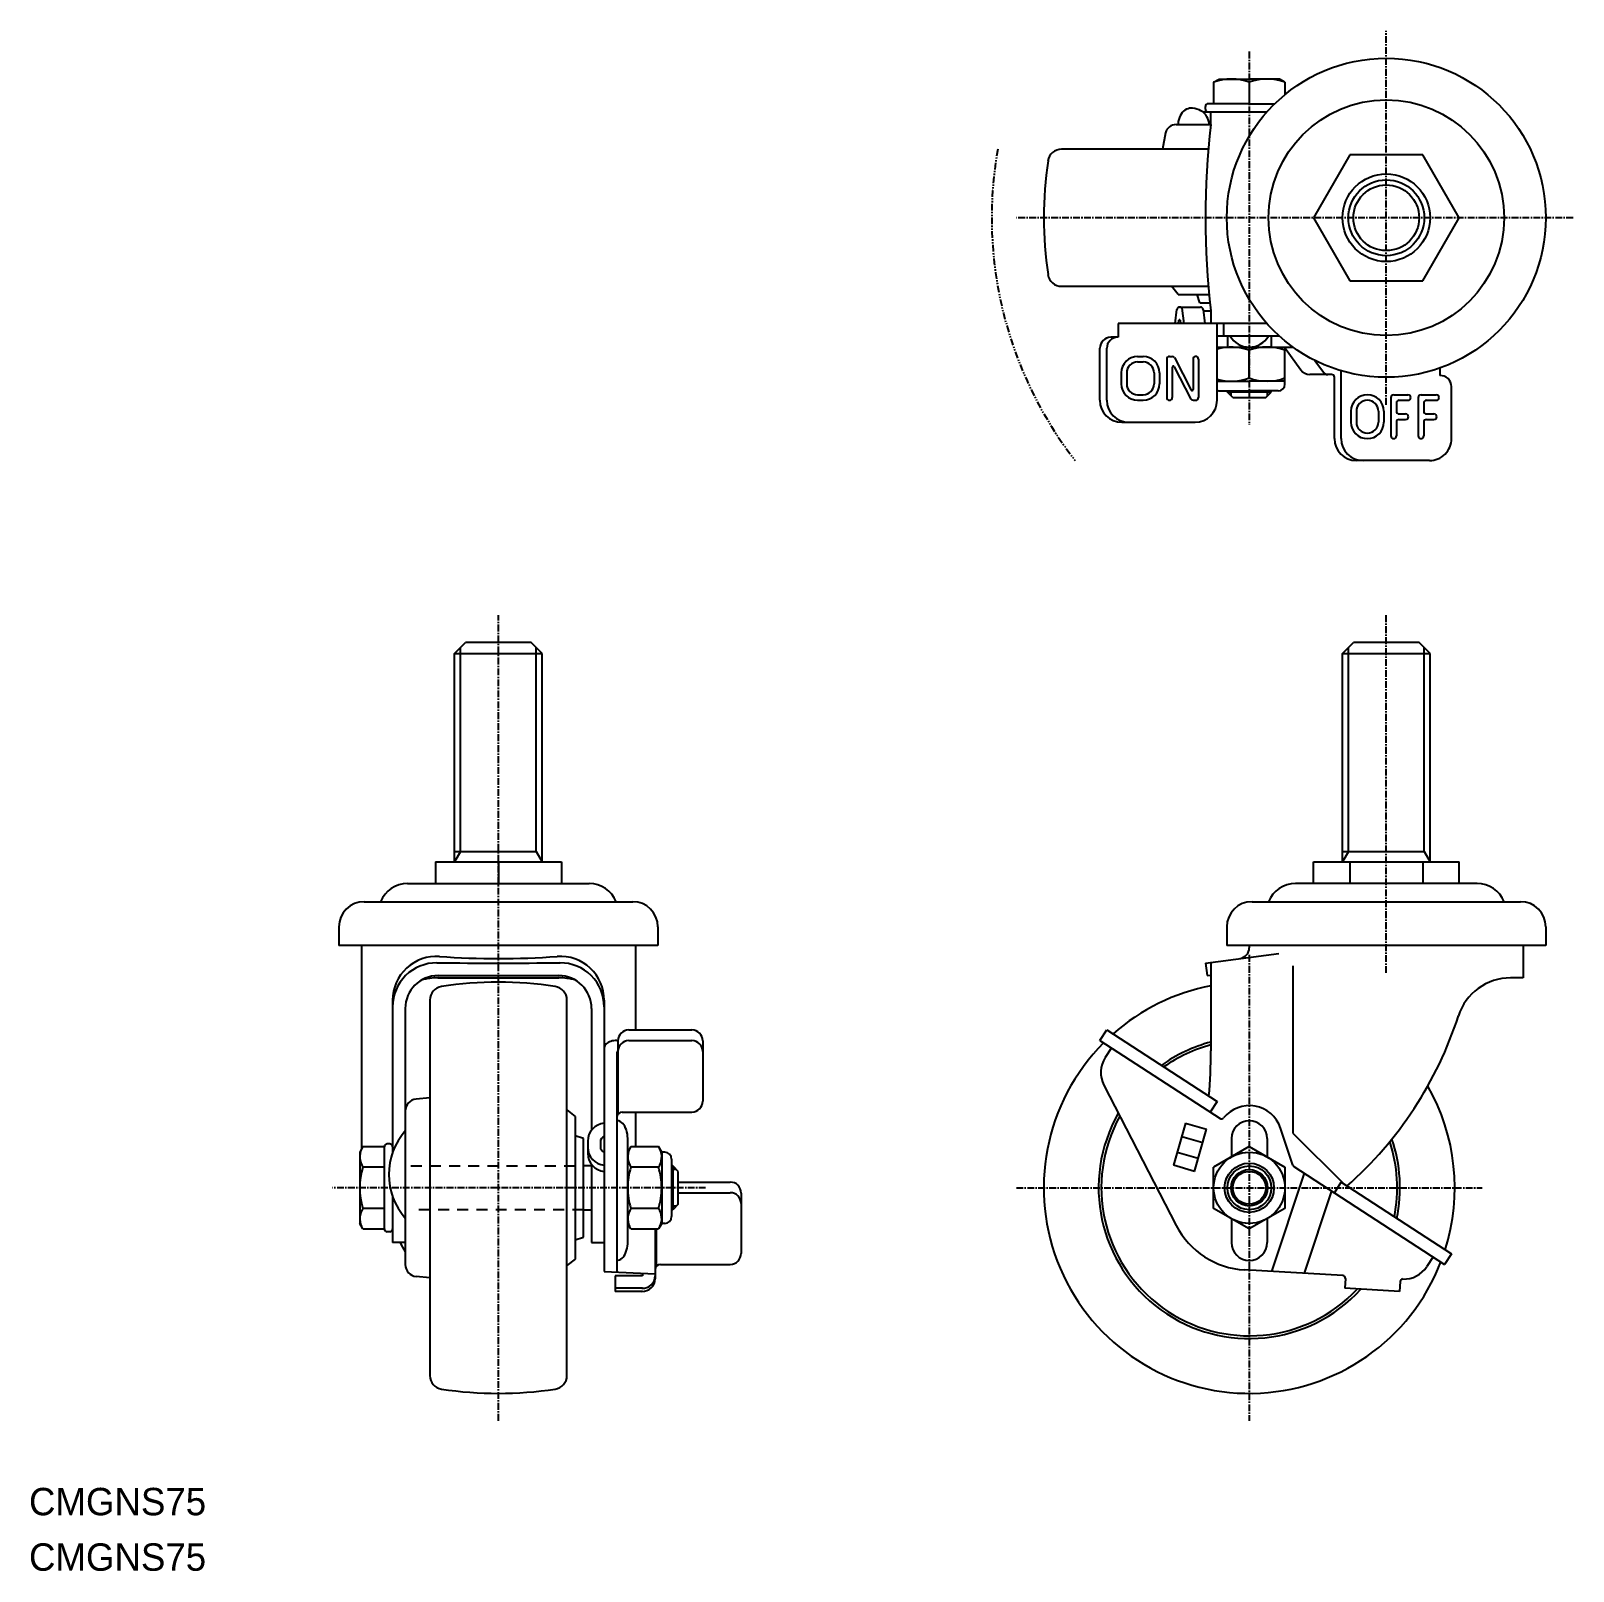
# Model space of a CAD drawing. Extents: x 0 to 282, y 0 to 281.
import ezdxf

# ---------------------------------------------------------------- set-up
doc = ezdxf.new("R2010")
doc.units = 0
for name, pattern in [('CENTER', [2, 1.25, -0.25, 0.25, -0.25]), ('DASHED', [3.5, 2, -1.5]), ('PHANTOM', [2.5, 1.25, -0.25, 0.25, -0.25, 0.25, -0.25])]:
    doc.linetypes.add(name, pattern=pattern)
doc.layers.get('0').update_dxf_attribs({"linetype": 'CONTINUOUS'})
doc.layers.add('CENTER', color=1, linetype='CENTER')

msp = doc.modelspace()

# ---------------------------------------------------------------- linework, layer by layer
at = {"color": 7, "linetype": 'CONTINUOUS'}
for p, q in [((216.18, 271.54), (217.19, 272.13)), ((216.18, 271.54), (216.18, 267.63)), ((217.19, 272.13), (222.68, 272.13)), ((228.17, 272.13), (222.68, 272.13)), ((222.68, 271.55), (222.68, 267.63)), ((229.18, 271.54), (228.17, 272.13)), ((229.18, 271.54), (229.18, 269.29)), ((222.68, 267.63), (215.17, 267.63)), ((222.68, 267.63), (227.33, 267.63)), ((214.19, 266.13), (225.9, 266.13)), ((214.68, 266.63), (214.68, 267.13)), ((215.68, 263.83), (215.68, 266.13)), ((207.38, 262.34), (206.84, 259.33)), ((209.31, 263.83), (215.68, 263.83)), ((215.22, 259.33), (188.42, 259.33)), ((241.04, 258.33), (234.4, 246.83)), ((254.32, 258.33), (241.04, 258.33)), ((260.96, 246.83), (254.32, 258.33)), ((234.4, 246.83), (241.04, 235.33)), ((254.32, 235.33), (260.96, 246.83)), ((188.42, 234.33), (215.22, 234.33)), ((209.68, 232.83), (208.48, 234.33)), ((241.04, 235.33), (254.32, 235.33)), ((209.68, 232.83), (215.36, 232.83)), ((213.68, 231.33), (213.18, 232.83)), ((213.68, 231.33), (215.51, 231.33)), ((209.13, 227.53), (209.47, 230.09)), ((209.76, 227.53), (209.84, 228.16)), ((209.96, 230.53), (213.76, 230.53)), ((210.04, 228.16), (210.12, 227.53)), ((210.37, 230.35), (210.74, 227.53)), ((214.25, 230.09), (214.59, 227.53)), ((214.29, 229.83), (215.68, 229.83)), ((215.68, 229.83), (215.68, 227.53)), ((225.9, 227.53), (198.77, 227.53)), ((198.77, 227.53), (198.77, 225.03)), ((216.8, 213.53), (216.8, 227.53)), ((228.18, 225.23), (216.8, 225.23)), ((218, 227.53), (218, 225.23)), ((218.68, 225.23), (218.68, 223.23)), ((226.68, 225.23), (226.68, 223.23)), ((195.42, 213.53), (195.42, 223.03)), ((196.68, 213.53), (196.68, 223.03)), ((198.77, 225.03), (197.42, 225.03)), ((216.8, 223.23), (230.65, 223.23)), ((222.68, 217.61), (222.68, 222.65)), ((229.11, 223.23), (232.08, 219.06)), ((229.18, 216.48), (229.18, 222.65)), ((202.31, 221.53), (203.31, 221.53)), ((202.31, 220.53), (203.31, 220.53)), ((207.62, 221.03), (207.62, 214.03)), ((208.12, 221.53), (208.62, 221.53)), ((208.62, 219.54), (208.62, 214.03)), ((208.98, 219.66), (212.02, 213.74)), ((209.03, 221.32), (212.06, 215.39)), ((212.42, 221.03), (212.42, 215.51)), ((213.42, 221.03), (213.42, 214.03)), ((234.65, 220.8), (236.2, 218.65)), ((199.31, 218.53), (199.31, 216.53)), ((200.31, 218.53), (200.31, 216.53)), ((205.31, 218.53), (205.31, 216.53)), ((206.31, 218.53), (206.31, 216.53)), ((216.8, 217.03), (222.68, 217.03)), ((229.18, 217.03), (222.68, 217.03)), ((237.7, 218.23), (233.71, 218.23)), ((238.2, 206.53), (238.2, 217.73)), ((239.45, 206.53), (239.45, 218.91)), ((257.48, 219.43), (257.48, 218.03)), ((202.31, 214.53), (203.31, 214.53)), ((217.43, 215.23), (222.68, 215.23)), ((218.68, 215.03), (218.68, 215.23)), ((219.68, 214.03), (218.68, 215.03)), ((226.68, 215.03), (218.68, 215.03)), ((219.68, 214.03), (225.68, 214.03)), ((227.93, 215.23), (222.68, 215.23)), ((225.68, 214.03), (226.68, 215.03)), ((226.68, 215.03), (226.68, 215.23)), ((248.53, 214.03), (248.53, 207.03)), ((249.03, 214.53), (251.64, 214.53)), ((253.52, 214.03), (253.52, 207.03)), ((254.02, 214.53), (256.81, 214.53)), ((259.58, 206.53), (259.58, 216.03)), ((202.31, 213.53), (203.31, 213.53)), ((212.42, 213.53), (212.92, 213.53)), ((241.23, 211.53), (241.23, 209.53)), ((242.23, 211.53), (242.23, 209.53)), ((244.23, 213.53), (244.24, 213.53)), ((246.24, 211.53), (246.24, 209.53)), ((247.24, 211.53), (247.24, 209.53)), ((249.53, 213.03), (249.53, 211.53)), ((250.03, 213.53), (251.64, 213.53)), ((254.52, 213.03), (254.52, 211.53)), ((255.02, 213.53), (256.81, 213.53)), ((199.41, 209.53), (212.8, 209.53)), ((249.53, 209.53), (249.53, 207.03)), ((250.03, 211.03), (251.21, 211.03)), ((250.03, 210.03), (251.21, 210.03)), ((254.52, 209.53), (254.52, 207.03)), ((255.02, 211.03), (256.38, 211.03)), ((255.02, 210.03), (256.38, 210.03)), ((244.23, 207.53), (244.24, 207.53)), ((244.23, 206.53), (244.24, 206.53)), ((255.58, 202.53), (242.2, 202.53)), ((77.66, 167.36), (79.66, 169.36)), ((91.66, 169.36), (79.66, 169.36)), ((93.66, 167.36), (91.66, 169.36)), ((239.68, 167.36), (241.68, 169.36)), ((253.68, 169.36), (241.68, 169.36)), ((255.68, 167.36), (253.68, 169.36)), ((77.66, 167.36), (93.66, 167.36)), ((77.66, 129.36), (77.66, 167.36)), ((93.66, 129.36), (93.66, 167.36)), ((239.68, 167.36), (255.68, 167.36)), ((239.68, 129.36), (239.68, 167.36)), ((255.68, 129.36), (255.68, 167.36)), ((77.66, 131.24), (92.58, 131.24)), ((239.68, 131.24), (254.6, 131.24)), ((74.16, 129.36), (97.16, 129.36)), ((74.16, 129.36), (74.16, 125.36)), ((85.66, 129.36), (85.66, 125.36)), ((97.16, 129.36), (97.16, 125.36)), ((234.4, 125.36), (234.4, 129.36)), ((234.4, 129.36), (260.96, 129.36)), ((241.04, 129.36), (241.04, 125.36)), ((254.32, 129.36), (254.32, 125.36)), ((260.96, 125.36), (260.96, 129.36)), ((69.07, 125.36), (102.25, 125.36)), ((264.27, 125.36), (231.09, 125.36)), ((61.16, 122.06), (110.16, 122.06)), ((223.18, 122.06), (272.18, 122.06)), ((85.66, 118.96), (85.66, 118.96)), ((56.56, 117.46), (56.56, 114.06)), ((114.76, 117.46), (114.76, 114.06)), ((218.58, 117.46), (218.58, 114.06)), ((276.78, 117.46), (276.78, 114.06)), ((114.76, 114.06), (56.56, 114.06)), ((60.66, 114.06), (60.66, 77.51)), ((110.66, 114.06), (110.66, 98.67)), ((214.67, 110.86), (228.05, 112.62)), ((276.78, 114.06), (218.58, 114.06)), ((222.68, 114.06), (222.68, 113.67)), ((272.68, 114.06), (272.68, 108.16)), ((214.67, 110.86), (214.97, 108.58)), ((215.68, 111), (215.68, 94.86)), ((230.65, 110.34), (230.65, 79.86)), ((74.61, 108.16), (96.66, 108.16)), ((74.66, 108.58), (96.66, 108.58)), ((214.97, 108.58), (215.68, 108.68)), ((272.68, 108.16), (270.35, 108.16)), ((66.36, 104.08), (66.36, 76.33)), ((68.66, 102.58), (68.66, 55.86)), ((73.16, 104.12), (73.16, 35.61)), ((98.16, 35.61), (98.16, 104.12)), ((102.66, 102.58), (102.66, 80.39)), ((104.96, 104.08), (104.96, 54.61)), ((109.46, 98.67), (120.96, 98.67)), ((195.42, 96.74), (196.68, 98.67)), ((196.68, 98.67), (216.8, 85.6)), ((107.26, 96.74), (107.46, 96.74)), ((107.46, 96.67), (107.46, 83.27)), ((109.46, 96.74), (120.96, 96.74)), ((122.96, 96.67), (122.96, 85.67)), ((195.42, 96.74), (217.34, 82.51)), ((107.26, 94.54), (107.26, 54.49)), ((197.52, 95.38), (196.38, 93.62)), ((196.13, 88.61), (209.35, 62.98)), ((73.16, 86.28), (70.66, 86.05)), ((216.8, 85.6), (215.55, 83.67)), ((98.16, 84.06), (99.66, 82.86)), ((99.66, 82.86), (99.66, 56.86)), ((108.26, 83.67), (120.96, 83.67)), ((110.66, 83.67), (110.66, 77.51)), ((211.04, 81.66), (208.83, 73.97)), ((211.04, 81.66), (214.88, 80.55)), ((101.16, 78.86), (99.66, 79.36)), ((101.16, 60.86), (101.16, 78.86)), ((109.26, 59.86), (109.26, 78.86)), ((210.35, 79.25), (214.2, 78.15)), ((212.68, 72.86), (214.88, 80.55)), ((219.43, 78.86), (219.43, 75.49)), ((225.93, 78.86), (225.93, 75.49)), ((230.62, 74.01), (228.37, 80.76)), ((230.65, 79.86), (239.92, 70.59)), ((60.94, 77.37), (60.36, 76.37)), ((60.36, 76.37), (60.36, 63.37)), ((60.94, 77.37), (64.86, 77.37)), ((64.86, 62.36), (64.86, 77.36)), ((65.86, 77.86), (65.36, 77.86)), ((101.96, 78.36), (101.96, 76.15)), ((104.26, 78.25), (104.26, 77.37)), ((109.84, 77.37), (109.26, 76.36)), ((109.84, 77.37), (114.88, 77.37)), ((115.46, 76.36), (114.88, 77.37)), ((115.46, 76.36), (115.46, 63.36)), ((116.01, 76.36), (115.46, 76.36)), ((209.52, 76.37), (213.37, 75.27)), ((222.68, 77.37), (216.18, 73.62)), ((222.68, 77.37), (229.18, 73.62)), ((64.86, 73.62), (60.94, 73.62)), ((102.66, 73.86), (101.16, 73.86)), ((102.66, 74.12), (102.66, 59.86)), ((114.88, 73.62), (109.84, 73.62)), ((117.26, 75.11), (117.26, 64.61)), ((117.46, 73.86), (117.26, 73.86)), ((117.46, 73.86), (117.46, 65.86)), ((118.46, 72.86), (117.46, 73.86)), ((212.68, 72.86), (208.83, 73.97)), ((216.18, 66.11), (216.18, 73.62)), ((229.18, 73.62), (229.18, 66.11)), ((230.83, 73.75), (258.32, 55.9)), ((118.46, 66.86), (118.46, 72.86)), ((118.46, 70.9), (127.96, 70.9)), ((232.68, 72.55), (226.71, 54.61)), ((238.2, 68.97), (239.45, 70.9)), ((239.45, 70.9), (259.58, 57.83)), ((66.36, 68.26), (66.36, 59.86)), ((118.46, 68.97), (127.96, 68.97)), ((129.96, 68.9), (129.96, 57.9)), ((237.68, 69.3), (232.68, 54.26)), ((64.86, 66.11), (60.94, 66.11)), ((101.16, 65.86), (102.66, 65.86)), ((114.88, 66.11), (109.84, 66.11)), ((117.46, 65.86), (117.26, 65.86)), ((118.46, 66.86), (117.46, 65.86)), ((222.68, 62.36), (216.18, 66.11)), ((229.18, 66.11), (222.68, 62.36)), ((60.94, 62.36), (60.36, 63.37)), ((60.94, 62.36), (64.86, 62.36)), ((109.84, 62.36), (109.26, 63.36)), ((109.84, 62.36), (114.88, 62.36)), ((114.26, 62.36), (114.26, 53.26)), ((114.46, 62.36), (114.46, 55.5)), ((115.46, 63.36), (114.88, 62.36)), ((116.01, 63.36), (115.46, 63.36)), ((219.43, 64.23), (219.43, 59.86)), ((225.93, 64.23), (225.93, 59.86)), ((65.86, 61.86), (65.36, 61.86)), ((68.66, 59.86), (66.36, 59.86)), ((99.66, 60.36), (101.16, 60.86)), ((102.66, 59.86), (104.96, 59.86)), ((99.66, 56.86), (98.16, 55.66)), ((256.23, 57.26), (255.08, 55.5)), ((259.58, 57.83), (258.32, 55.9)), ((73.16, 53.44), (70.66, 53.67)), ((104.96, 54.61), (114.26, 54.15)), ((111.96, 53.83), (106.96, 53.83)), ((106.96, 53.83), (106.96, 50.96)), ((111.96, 54.26), (111.96, 53.83)), ((115.26, 55.9), (127.96, 55.9)), ((239.75, 53.86), (221.82, 54.89)), ((111.96, 51.53), (106.96, 51.53)), ((111.96, 50.96), (106.96, 50.96)), ((240.22, 53.33), (240.11, 51.53)), ((250.1, 50.96), (240.11, 51.53)), ((250.2, 52.76), (250.1, 50.96))]:
    msp.add_line(p, q, dxfattribs=at)
at = {"color": 3, "linetype": 'CONTINUOUS'}
for p, q in [((219.36, 214.35), (219.36, 215.23)), ((226, 214.35), (226, 215.23)), ((78.74, 131.24), (78.74, 168.45)), ((92.58, 131.24), (92.58, 168.45)), ((240.76, 131.24), (240.76, 168.45)), ((254.6, 131.24), (254.6, 168.45)), ((78.74, 131.24), (77.66, 129.36)), ((92.58, 131.24), (93.66, 129.36)), ((240.76, 131.24), (239.68, 129.36)), ((254.6, 131.24), (255.68, 129.36)), ((118.13, 73.19), (117.26, 73.19)), ((118.13, 66.54), (117.26, 66.54))]:
    msp.add_line(p, q, dxfattribs=at)
at = {"color": 3, "linetype": 'DASHED'}
for p, q in [((69.66, 73.86), (101.16, 73.86)), ((101.16, 65.86), (69.66, 65.86))]:
    msp.add_line(p, q, dxfattribs=at)
at = {"color": 7, "linetype": 'CONTINUOUS'}
for points in [[(212.11, 266.83), (211.8, 266.8), (211.51, 266.73), (211.22, 266.62), (210.94, 266.46), (210.69, 266.26), (210.45, 266.02), (210.24, 265.75), (210.06, 265.45), (209.92, 265.12), (209.8, 264.77), (209.73, 264.41), (209.69, 264.04), (209.68, 263.83)], [(215.36, 263.83), (215.33, 264.2), (215.26, 264.57), (215.13, 264.93), (214.96, 265.26), (214.74, 265.58), (214.48, 265.87), (214.19, 266.13), (213.86, 266.35), (213.51, 266.53), (213.13, 266.67), (212.74, 266.77), (212.34, 266.82), (212.11, 266.83)], [(107.26, 96.74), (106.97, 96.73), (106.69, 96.7), (106.42, 96.65), (106.16, 96.58), (105.91, 96.49), (105.69, 96.38), (105.49, 96.26), (105.32, 96.12), (105.18, 95.97), (105.08, 95.81), (105, 95.65), (104.96, 95.48), (104.96, 95.38)], [(109.26, 78.86), (109.24, 79.27), (109.2, 79.67), (109.12, 80.05), (109.01, 80.42), (108.88, 80.76), (108.72, 81.08), (108.54, 81.36), (108.34, 81.6), (108.12, 81.79), (107.89, 81.95), (107.65, 82.05), (107.4, 82.1), (107.26, 82.11)], [(60.66, 77.51), (60.67, 76.91)], [(110.66, 77.37), (110.66, 77.51)], [(107.26, 56.61), (107.51, 56.64), (107.75, 56.71), (107.99, 56.84), (108.22, 57.01), (108.43, 57.23), (108.62, 57.48), (108.79, 57.78), (108.94, 58.11), (109.06, 58.46), (109.16, 58.84), (109.22, 59.23), (109.25, 59.63), (109.26, 59.86)]]:
    msp.add_lwpolyline(points, dxfattribs=at)
for centre, radius in [((247.68, 246.83), 29.1), ((247.68, 246.83), 21.5), ((247.68, 246.83), 8), ((247.68, 246.83), 6), ((222.68, 69.86), 6.5), ((222.68, 69.86), 4.5), ((222.68, 69.86), 4), ((222.68, 69.86), 3)]:
    msp.add_circle(centre, radius, dxfattribs=at)
at = {"color": 3, "linetype": 'CONTINUOUS'}
for centre, radius in [((247.68, 246.83), 6.92), ((222.68, 69.86), 3.32)]:
    msp.add_circle(centre, radius, dxfattribs=at)
at = {"color": 7, "linetype": 'CONTINUOUS'}
for centre, radius, start, end in [((219.44, 262.76), 9.37, 69.7453, 110.32), ((225.92, 262.76), 9.37, 69.68, 110.255), ((215.18, 267.13), 0.5, 90, 180), ((215.18, 266.63), 0.5, 180, 270), ((209.31, 261.83), 2, 89.9997, 165.0201), ((359.68, 246.83), 145, 173.2671, 186.7329), ((188.42, 256.83), 2.5, 90.0026, 171.4638), ((255.18, 246.83), 70, 171.48, 188.52), ((188.42, 236.83), 2.5, 188.5362, 269.9974), ((209.98, 230.01), 0.518, 40.3798, 171.0265), ((209.94, 228.15), 0.0997, 6.7332, 173.2668), ((213.76, 230.03), 0.498, 7.1759, 90.0761), ((222.68, 227.29), 4.06, 210.5021, 329.4979), ((197.42, 223.03), 2, 90, 180), ((198.68, 223.03), 2, 90, 180), ((219.43, 213.84), 9.39, 69.7448, 106.24), ((225.93, 213.84), 9.39, 69.7448, 110.255), ((202.31, 218.53), 3, 90, 180), ((202.31, 218.53), 2, 90, 180), ((203.31, 218.53), 3, 0, 90), ((203.31, 218.53), 2, 0, 90), ((208.12, 221.03), 0.5, 90, 180), ((208.62, 221.03), 0.5, 35.5419, 90.0018), ((208.82, 219.54), 0.2, 35.545, 179.984), ((212.92, 221.03), 0.5, 90, 180), ((212.92, 221.03), 0.5, 0, 90), ((219.43, 226.41), 9.39, 253.76, 290.255), ((225.93, 226.41), 9.39, 249.745, 290.255), ((233.71, 220.23), 2, 215.5511, 270.0024), ((237.01, 219.23), 1, 215.5313, 269.9951), ((237.7, 217.73), 0.5, 0, 90), ((257.57, 216.03), 2, 0.0431, 92.6422), ((202.31, 216.53), 3, 180.001, 270), ((202.31, 216.53), 2, 180.001, 270), ((203.31, 216.53), 2, 270, 0), ((203.31, 216.53), 3, 270, 0), ((208.12, 214.03), 0.5, 180, 270), ((208.12, 214.03), 0.5, 270, 0), ((212.22, 215.51), 0.2, 215.515, 0.0081), ((212.92, 214.03), 0.5, 270, 0), ((217.43, 216.48), 1.25, 239.982, 270), ((227.93, 216.48), 1.25, 270, 0), ((244.23, 211.53), 3, 90, 180), ((244.24, 211.53), 3, 0, 90), ((249.03, 214.03), 0.5, 90, 180), ((251.64, 214.03), 0.5, 0, 90), ((251.64, 214.03), 0.5, 270, 0), ((254.02, 214.03), 0.5, 90, 180), ((256.81, 214.03), 0.5, 0, 90), ((256.81, 214.03), 0.5, 270, 0), ((199.41, 213.53), 4, 180, 270), ((200.69, 213.53), 4, 180, 270), ((212.42, 214.03), 0.5, 215.542, 270.002), ((212.8, 213.53), 4, 270, 0), ((244.23, 211.53), 2, 90, 180), ((244.24, 211.53), 2, 0, 90), ((250.03, 213.03), 0.5, 90, 180), ((250.03, 211.53), 0.5, 180, 270), ((255.02, 213.03), 0.5, 90, 180), ((255.02, 211.53), 0.5, 180, 270), ((244.23, 209.53), 3, 180, 270), ((244.23, 209.53), 2, 180, 270), ((244.24, 209.53), 2, 270, 0), ((244.24, 209.53), 3, 270, 0), ((250.03, 209.53), 0.5, 90, 180), ((251.21, 210.53), 0.5, 0, 90), ((251.21, 210.53), 0.5, 270, 0), ((255.02, 209.53), 0.5, 90, 180), ((256.38, 210.53), 0.5, 0, 90), ((256.38, 210.53), 0.5, 270, 0), ((242.2, 206.53), 4, 180, 270), ((243.45, 206.53), 4, 180, 270), ((249.03, 207.03), 0.5, 180, 270), ((249.03, 207.03), 0.5, 270, 0), ((254.02, 207.03), 0.5, 180, 270), ((254.02, 207.03), 0.5, 270, 0), ((255.58, 206.53), 4, 270, 0.0002), ((69.07, 120.06), 5.3, 90, 157.824), ((102.25, 120.06), 5.3, 22.1759, 90), ((231.09, 120.06), 5.3, 90, 157.824), ((264.27, 120.06), 5.3, 22.1759, 90), ((61.16, 117.46), 4.6, 90, 180), ((110.16, 117.46), 4.6, 0, 90), ((223.18, 117.46), 4.6, 90, 180), ((272.18, 117.46), 4.6, 0, 90), ((220.68, 113.67), 2, 277.5, 359.9931), ((74.36, 104.08), 8, 86.0304, 180), ((74.36, 102.9), 8, 89.5376, 180), ((96.96, 104.08), 8, 0, 93.9696), ((96.96, 102.9), 8, 0, 90.4624), ((74.66, 102.58), 6, 90, 180), ((74.66, 96.29), 11.88, 90, 104.654), ((85.66, 37.36), 70, 81.4804, 98.5196), ((96.66, 102.58), 6, 0, 90), ((96.66, 96.29), 11.88, 75.3463, 90), ((270.35, 98.16), 10, 90.0006, 162.1584), ((75.66, 104.12), 2.5, 98.5196, 180), ((95.66, 104.12), 2.5, 0, 81.4804), ((222.68, 69.86), 37.5, 100.7583, 131.534), ((109.46, 96.67), 2, 90, 180), ((120.96, 96.67), 2, 0, 90), ((194.2, 122.67), 70, 311.4384, 342.159), ((109.46, 94.74), 2, 90, 180), ((120.96, 94.74), 2, 0, 90), ((222.68, 69.86), 37.5, 135.151, 338.849), ((222.68, 69.86), 27.5, 104.7467, 125.676), ((222.68, 69.86), 27, 105.0261, 125.262), ((107.46, 94.54), 0.2, 90, 180), ((200.58, 90.9), 5, 147.0275, 207.2659), ((120.01, 94.86), 95.67, 355.0246, 0), ((222.68, 69.86), 37.5, 342.466, 29.6906), ((70.86, 83.86), 2.2, 95.2532, 180), ((120.96, 85.67), 2, 270, 0), ((222.68, 78.86), 6, 18.4656, 141.2441), ((105.26, 78.36), 3.3, 95.2159, 180), ((108.26, 82.67), 1, 90, 180), ((222.68, 69.86), 27.5, 150.348, 317.7255), ((222.68, 69.86), 27, 151.041, 316.8617), ((217.61, 82.93), 0.499, 236.9132, 321.2819), ((222.68, 78.86), 3.25, 0, 180), ((77.66, 72.29), 12, 138.59, 221.41), ((105.26, 78.25), 1, 107.458, 180), ((63.68, 75.5), 3.32, 154.384, 214.384), ((65.36, 77.36), 0.5, 90, 180), ((65.86, 77.36), 0.5, 0, 90), ((105.26, 77.27), 3.3, 180, 264.784), ((105.26, 76.15), 3.3, 180, 264.784), ((105.26, 77.37), 1, 180, 252.542), ((112.58, 75.49), 3.32, 154.384, 214.384), ((112.14, 75.49), 3.32, 325.616, 25.6158), ((116.01, 75.11), 1.25, 0, 90), ((222.68, 69.86), 27, 348.739, 18.1872), ((222.68, 69.86), 27.5, 348.324, 18.8537), ((72.82, 69.86), 12.46, 162.462, 197.515), ((121.68, 69.86), 12.42, 162.412, 180), ((103.04, 69.86), 12.42, 359.999, 17.588), ((231.1, 74.18), 0.505, 198.6929, 236.8994), ((127.96, 68.9), 2, 0, 90), ((121.68, 69.86), 12.42, 180, 197.588), ((103.04, 69.86), 12.42, 342.412, 0.0014), ((127.96, 66.97), 2, 0, 90), ((63.68, 64.24), 3.32, 145.616, 205.616), ((112.58, 64.23), 3.32, 145.616, 205.616), ((112.14, 64.23), 3.32, 334.384, 34.3842), ((65.36, 62.36), 0.5, 180, 270), ((65.86, 62.36), 0.5, 270, 0), ((116.01, 64.61), 1.25, 270, 0), ((222.68, 69.86), 15, 207.2913, 266.7085), ((78.66, 64.84), 12, 204.494, 213.557), ((222.68, 59.86), 3.25, 180, 0), ((127.96, 57.9), 2, 270, 0), ((70.86, 55.86), 2.2, 180.0056, 264.7185), ((111.96, 53.83), 2.3, 266.705, 0), ((115.26, 54.9), 1, 90, 180), ((239.72, 53.36), 0.5, 356.6932, 86.7049), ((250.89, 58.22), 5, 268.0205, 326.9963), ((111.96, 53.26), 2.3, 266.705, 0), ((250.7, 52.73), 0.5, 88.006, 176.705), ((75.66, 35.61), 2.5, 180.0026, 261.4638), ((95.66, 35.61), 2.5, 278.52, 0), ((85.66, 102.36), 70, 261.48, 278.52)]:
    msp.add_arc(centre, radius, start, end, dxfattribs=at)
at = {"color": 3, "linetype": 'PHANTOM'}
msp.add_arc((247.68, 246.83), 72, 170.0022, 217.9721, dxfattribs=at)
for centre, radius, start, end in [((85.66, 1379.09), 1268.23, 269.492, 270.508), ((85.66, 266.92), 155.23, 266.03, 273.97)]:
    msp.add_arc(centre, radius, start, end)
at = {"layer": 'CENTER', "color": 1, "linetype": 'CENTER'}
for p, q in [((247.68, 212.73), (247.68, 280.93)), ((222.68, 277.13), (222.68, 209.03)), ((281.78, 246.83), (180.18, 246.83)), ((85.66, 27.36), (85.66, 174.36)), ((247.68, 109.06), (247.68, 174.36)), ((222.68, 112.36), (222.68, 27.36)), ((123.46, 69.86), (55.36, 69.86)), ((180.18, 69.86), (265.18, 69.86))]:
    msp.add_line(p, q, dxfattribs=at)

# ---------------------------------------------------------------- texts
for p in [(0, 10.12), (0, 0)]:
    msp.add_text('CMGNS75', height=5).set_placement(p)

doc.saveas('drawing.dxf')
